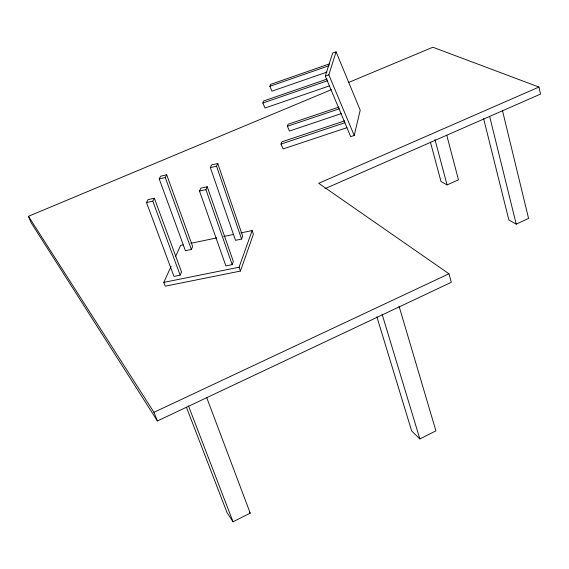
<?xml version="1.0" encoding="UTF-8"?>
<svg xmlns="http://www.w3.org/2000/svg" width="569" height="569" viewBox="0 0 569 569"><rect width="100%" height="100%" fill="white"/><g stroke="black" fill="none" stroke-linecap="round" stroke-linejoin="round"><path stroke-width="0.85" d="M354.217 135.479L360.205 110.201L336.08 51.829L332.673 53.017L325.276 76.075L350.703 136.638L354.217 135.479L328.832 74.845L336.08 51.829M171.105 266.306L163.822 282.373L165.252 286.171L240.424 271.079L253.39 234.279L252.131 230.566L240.922 232.892M240.424 271.079L239.08 267.217L252.131 230.566M346.969 127.684L283.17 148.922L281.015 144.064L281.804 141.873L344.608 120.87M341.322 113.594L289.479 131.026L287.402 126.297L288.149 124.234L339.024 107.043M232.18 264.649L233.347 261.477L207.244 186.746L200.843 188.14L199.499 191.049L225.886 265.922L232.18 264.649L205.928 189.655L207.244 186.746M241.576 239.065L242.657 236.121L217.763 163.531L211.59 164.896L210.345 167.592L235.502 240.317L241.576 239.065L216.547 166.226L217.763 163.531M329.451 85.891L265.026 108.01L262.814 103.025L263.682 100.962L327.111 79.084M326.94 72.107L271.982 91.154L269.848 86.296L270.666 84.361L329.643 63.828M180.16 275.161L181.547 271.975L154.355 198.24L148.075 199.605L146.503 202.543L173.986 276.413L180.16 275.161L152.805 201.177L154.355 198.24M191.355 249.435L192.642 246.477L166.724 174.825L160.664 176.162L159.206 178.886L185.387 250.666L191.355 249.435L165.287 177.542L166.724 174.825M175.48 256.669L180.572 245.424L183.161 244.883M376.884 316.833L411.671 430.968L419.858 438.941L435.925 430.861L399.04 306.158M186.426 407.269L226.995 512.513L233.034 521.766L250.225 513.16L206.689 397.56M331.364 89.674L28.45 216.305L31.075 222.643L157.4 420.96L451.309 282.302L448.962 273.774L318.697 183.303L538.95 87.05L540.55 94.077L324.984 188.666M28.45 216.305L153.957 412.319L448.962 273.774M483.657 118.743L508.857 219.975L516.232 224.158L528.573 218.418L502.391 110.251M430.399 142.086L440.989 181.468L447.085 184.925L458.472 179.797L446.786 135.315M348.562 82.491L432.888 47.234L538.95 87.05M269.848 86.296L329.038 65.712M325.276 76.075L328.832 74.845M262.814 103.025L327.31 80.805M287.402 126.297L339.302 108.779M281.015 144.064L344.892 122.726M159.206 178.886L165.287 177.542M210.345 167.592L216.547 166.226M146.503 202.543L152.805 201.177M199.499 191.049L205.928 189.655M190.921 243.276L216.782 237.906M223.681 236.469L233.162 234.499M163.822 282.373L239.08 267.217M249.272 511.759L250.225 513.16M153.957 412.319L157.4 420.96M188.503 405.946L233.034 521.766M382.084 314.145L419.858 438.941M434.965 139.54L447.085 184.925M489.731 116.759L516.232 224.158"/></g></svg>
